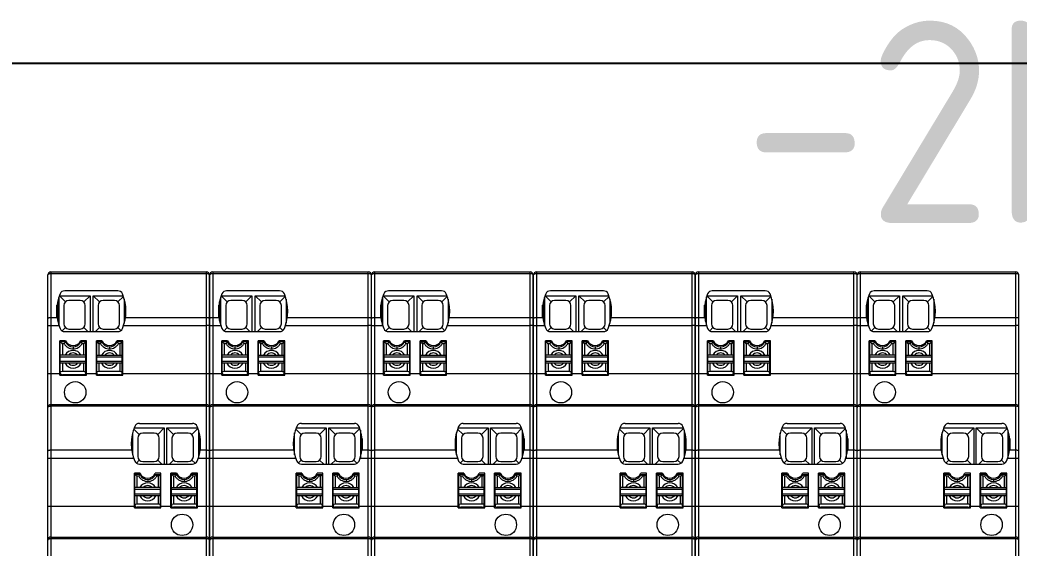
# Model space of a CAD drawing. Header units: millimetres. Extents: x 42356 to 50646, y 31507 to 39566.
# Drawn here: x 47535.3 to 47634, y 38019.6 to 38071.8 of the extents above; entities that cross this region are included whole.
import ezdxf
from ezdxf.enums import TextEntityAlignment as Align

# ---------------------------------------------------------------- set-up
doc = ezdxf.new("R2010")
doc.units = ezdxf.units.MM
doc.set_wipeout_variables(frame=1)
doc.layers.add('000-PI-Oprema', color=30, linetype='Continuous', lineweight=5)
doc.layers.add('SI-ORMAR-Oprema', color=30, linetype='Continuous', lineweight=5)
doc.layers.add('000-PI_TEXT', color=7, linetype='Continuous')
doc.layers.add('002-PI-Kabelska kanalica', color=150, linetype='Continuous')
doc.styles.add('PI0', font='isocpeur.ttf', dxfattribs={"width": 0.9})

# ---------------------------------------------------------------- blocks, each defined once
blk = doc.blocks.new('*U321')
at = {"layer": '002-PI-Kabelska kanalica'}
blk.add_line((20, -100), (20, 439), dxfattribs=at)
blk = doc.blocks.new('RGZE05P + RXG12BD')
blk.add_wipeout([(52339.203, 38238.316), (52339.506, 38238.619), (52354.876, 38238.619), (52355.179, 38238.316), (52355.179, 38140.197), (52354.927, 38139.945), (52339.455, 38139.945), (52339.203, 38140.197)]).dxf.layer = '000-PI-Oprema'
at = {"layer": '000-PI-Oprema'}
for p, q in [((52339.203, 38140.197), (52339.203, 38238.316)), ((52339.506, 38238.619), (52339.506, 38197.295)), ((52339.506, 38238.619), (52354.876, 38238.619)), ((52354.876, 38238.444), (52339.506, 38238.444)), ((52354.876, 38197.295), (52354.876, 38238.619)), ((52355.179, 38140.197), (52355.179, 38238.316)), ((52340.317, 38233.327), (52340.317, 38236.168)), ((52340.343, 38236.244), (52340.938, 38235.649)), ((52340.352, 38236.27), (52343.381, 38236.27)), ((52346.118, 38236.754), (52340.876, 38236.754)), ((52342.76, 38235.649), (52343.381, 38236.27)), ((52343.381, 38236.27), (52343.381, 38232.722)), ((52343.694, 38232.722), (52343.694, 38236.27)), ((52343.694, 38236.27), (52344.315, 38235.649)), ((52343.694, 38236.27), (52346.642, 38236.27)), ((52346.136, 38235.649), (52346.671, 38236.184)), ((52340.11, 38234.142), (52340.11, 38235.335)), ((52340.186, 38235.708), (52340.186, 38233.74)), ((52340.791, 38235.293), (52340.791, 38233.478)), ((52342.403, 38235.797), (52341.295, 38235.797)), ((52342.907, 38233.478), (52342.907, 38235.293)), ((52344.167, 38235.293), (52344.167, 38233.478)), ((52345.78, 38235.797), (52344.671, 38235.797)), ((52346.284, 38233.478), (52346.284, 38235.293)), ((52346.758, 38235.932), (52346.758, 38233.541)), ((52339.506, 38234.127), (52340.112, 38234.127)), ((52339.506, 38233.327), (52340.301, 38233.327)), ((52346.693, 38233.327), (52354.876, 38233.327)), ((52346.881, 38234.127), (52354.876, 38234.127)), ((52340.62, 38232.803), (52340.938, 38233.122)), ((52340.876, 38232.722), (52346.118, 38232.722)), ((52341.295, 38232.974), (52342.403, 38232.974)), ((52342.76, 38233.122), (52343.159, 38232.722)), ((52343.915, 38232.722), (52344.315, 38233.122)), ((52344.671, 38232.974), (52345.78, 38232.974)), ((52346.136, 38233.122), (52346.423, 38232.836)), ((52340.438, 38231.663), (52340.388, 38231.663)), ((52340.393, 38228.409), (52340.393, 38231.815)), ((52340.947, 38231.815), (52340.393, 38231.815)), ((52340.438, 38228.661), (52340.438, 38231.715)), ((52341.003, 38231.715), (52340.438, 38231.715)), ((52340.64, 38231.522), (52340.64, 38230.404)), ((52340.818, 38231.522), (52340.64, 38231.522)), ((52342.968, 38231.715), (52342.413, 38231.715)), ((52343.023, 38231.815), (52342.469, 38231.815)), ((52342.766, 38231.522), (52342.587, 38231.522)), ((52342.766, 38230.404), (52342.766, 38231.522)), ((52342.968, 38228.661), (52342.968, 38231.715)), ((52343.018, 38231.663), (52342.968, 38231.663)), ((52343.023, 38228.409), (52343.023, 38231.815)), ((52344.036, 38231.663), (52343.996, 38231.663)), ((52344.001, 38228.409), (52344.001, 38231.815)), ((52344.555, 38231.815), (52344.001, 38231.815)), ((52344.036, 38228.661), (52344.036, 38231.715)), ((52344.036, 38231.715), (52344.54, 38231.715)), ((52344.238, 38231.522), (52344.238, 38230.404)), ((52344.417, 38231.522), (52344.238, 38231.522)), ((52344.612, 38231.715), (52344.555, 38231.715)), ((52346.566, 38231.715), (52346.011, 38231.715)), ((52346.621, 38231.815), (52346.067, 38231.815)), ((52346.364, 38231.522), (52346.186, 38231.522)), ((52346.364, 38230.404), (52346.364, 38231.522)), ((52346.566, 38228.661), (52346.566, 38231.715)), ((52346.616, 38231.663), (52346.566, 38231.663)), ((52346.621, 38228.409), (52346.621, 38231.815)), ((52342.968, 38230.404), (52340.438, 38230.404)), ((52341.703, 38231.211), (52341.703, 38231.018)), ((52344.036, 38230.404), (52346.566, 38230.404)), ((52345.301, 38231.211), (52345.301, 38231.018)), ((52340.388, 38229.356), (52340.438, 38229.356)), ((52342.968, 38230.203), (52340.438, 38230.203)), ((52340.438, 38229.8), (52342.968, 38229.8)), ((52342.968, 38229.598), (52340.438, 38229.598)), ((52340.64, 38229.598), (52340.64, 38228.761)), ((52342.766, 38228.761), (52342.766, 38229.598)), ((52342.968, 38229.356), (52343.018, 38229.356)), ((52343.996, 38229.356), (52344.036, 38229.356)), ((52346.566, 38230.203), (52344.036, 38230.203)), ((52344.036, 38229.8), (52346.566, 38229.8)), ((52346.566, 38229.598), (52344.036, 38229.598)), ((52344.238, 38229.598), (52344.238, 38228.761)), ((52346.364, 38228.761), (52346.364, 38229.598)), ((52346.566, 38229.356), (52346.616, 38229.356)), ((52340.393, 38228.54), (52339.203, 38228.54)), ((52340.393, 38228.409), (52343.023, 38228.409)), ((52342.766, 38228.761), (52340.64, 38228.761)), ((52342.766, 38228.459), (52340.64, 38228.459)), ((52344.001, 38228.54), (52343.023, 38228.54)), ((52344.001, 38228.409), (52346.621, 38228.409)), ((52346.364, 38228.761), (52344.238, 38228.761)), ((52346.364, 38228.459), (52344.238, 38228.459)), ((52355.179, 38228.54), (52346.621, 38228.54)), ((52339.506, 38225.516), (52354.876, 38225.516)), ((52354.876, 38225.341), (52339.506, 38225.341)), ((52348.264, 38223.651), (52353.5, 38223.651)), ((52347.594, 38220.551), (52347.594, 38222.706)), ((52347.71, 38223.081), (52348.246, 38222.546)), ((52347.75, 38223.198), (52350.719, 38223.198)), ((52349.711, 38222.694), (52348.602, 38222.694)), ((52350.067, 38222.546), (52350.719, 38223.198)), ((52350.719, 38223.198), (52350.719, 38219.62)), ((52350.971, 38219.62), (52350.971, 38223.198)), ((52351.622, 38222.546), (52350.971, 38223.198)), ((52350.971, 38223.198), (52354.015, 38223.198)), ((52353.087, 38222.694), (52351.978, 38222.694)), ((52353.444, 38222.546), (52354.035, 38223.138)), ((52354.095, 38222.962), (52354.095, 38220.287)), ((52354.196, 38220.659), (52354.196, 38222.58)), ((52348.098, 38222.19), (52348.098, 38220.376)), ((52350.215, 38220.376), (52350.215, 38222.19)), ((52351.475, 38222.19), (52351.475, 38220.376)), ((52353.591, 38220.376), (52353.591, 38222.19)), ((52354.271, 38222.167), (52354.271, 38221.077)), ((52339.506, 38221.024), (52347.5, 38221.024)), ((52354.264, 38221.024), (52354.876, 38221.024)), ((52339.506, 38220.225), (52347.688, 38220.225)), ((52347.959, 38219.733), (52348.246, 38220.019)), ((52348.264, 38219.62), (52353.5, 38219.62)), ((52348.602, 38219.872), (52349.711, 38219.872)), ((52350.067, 38220.019), (52350.467, 38219.62)), ((52351.223, 38219.62), (52351.622, 38220.019)), ((52351.978, 38219.872), (52353.087, 38219.872)), ((52353.76, 38219.703), (52353.444, 38220.019)), ((52354.076, 38220.225), (52354.876, 38220.225)), ((52347.76, 38215.306), (52347.76, 38218.713)), ((52348.315, 38218.713), (52347.76, 38218.713)), ((52347.816, 38218.56), (52347.76, 38218.56)), ((52347.816, 38215.558), (52347.816, 38218.612)), ((52348.37, 38218.612), (52347.816, 38218.612)), ((52348.017, 38218.42), (52348.017, 38217.302)), ((52348.196, 38218.42), (52348.017, 38218.42)), ((52349.827, 38218.612), (52349.771, 38218.612)), ((52350.381, 38218.713), (52349.827, 38218.713)), ((52349.842, 38218.612), (52350.346, 38218.612)), ((52350.144, 38218.42), (52349.965, 38218.42)), ((52350.144, 38217.302), (52350.144, 38218.42)), ((52350.346, 38215.558), (52350.346, 38218.612)), ((52350.386, 38218.56), (52350.346, 38218.56)), ((52350.381, 38215.306), (52350.381, 38218.713)), ((52351.359, 38215.306), (52351.359, 38218.713)), ((52351.913, 38218.713), (52351.359, 38218.713)), ((52351.414, 38218.56), (52351.364, 38218.56)), ((52351.414, 38215.558), (52351.414, 38218.612)), ((52351.97, 38218.612), (52351.414, 38218.612)), ((52351.616, 38218.42), (52351.616, 38217.302)), ((52351.795, 38218.42), (52351.616, 38218.42)), ((52353.944, 38218.612), (52353.378, 38218.612)), ((52353.989, 38218.713), (52353.435, 38218.713)), ((52353.742, 38218.42), (52353.563, 38218.42)), ((52353.742, 38217.302), (52353.742, 38218.42)), ((52353.944, 38215.558), (52353.944, 38218.612)), ((52353.994, 38218.56), (52353.944, 38218.56)), ((52353.989, 38215.306), (52353.989, 38218.713)), ((52349.081, 38218.108), (52349.081, 38217.916)), ((52352.679, 38218.108), (52352.679, 38217.916)), ((52350.346, 38217.302), (52347.816, 38217.302)), ((52350.346, 38217.1), (52347.816, 38217.1)), ((52347.816, 38216.697), (52350.346, 38216.697)), ((52350.346, 38216.495), (52347.816, 38216.495)), ((52348.017, 38216.495), (52348.017, 38215.659)), ((52350.144, 38215.659), (52350.144, 38216.495)), ((52351.414, 38217.302), (52353.944, 38217.302)), ((52353.944, 38217.1), (52351.414, 38217.1)), ((52351.414, 38216.697), (52353.944, 38216.697)), ((52353.944, 38216.495), (52351.414, 38216.495)), ((52351.616, 38216.495), (52351.616, 38215.659)), ((52353.742, 38215.659), (52353.742, 38216.495)), ((52347.76, 38215.437), (52339.203, 38215.437)), ((52347.765, 38216.253), (52347.816, 38216.253)), ((52350.144, 38215.659), (52348.017, 38215.659)), ((52350.346, 38216.253), (52350.386, 38216.253)), ((52351.359, 38215.437), (52350.381, 38215.437)), ((52351.364, 38216.253), (52351.414, 38216.253)), ((52353.742, 38215.659), (52351.616, 38215.659)), ((52353.944, 38216.253), (52353.994, 38216.253)), ((52355.179, 38215.437), (52353.989, 38215.437)), ((52347.76, 38215.306), (52350.381, 38215.306)), ((52350.144, 38215.356), (52348.017, 38215.356)), ((52351.359, 38215.306), (52353.989, 38215.306)), ((52353.742, 38215.356), (52351.616, 38215.356)), ((52339.506, 38212.413), (52354.876, 38212.413)), ((52354.876, 38212.239), (52339.506, 38212.239))]:
    blk.add_line(p, q, dxfattribs=at)
for centre in [(52341.91, 38226.725), (52352.472, 38213.623)]:
    blk.add_circle(centre, 1.058, dxfattribs=at)
for centre, radius, start, end in [((52339.506, 38238.316), 0.302, 90, 180), ((52354.876, 38238.316), 0.302, 0, 90), ((52344.505, 38234.738), 4.435, 157.38014, 202.61986), ((52340.876, 38236.25), 0.504, 90, 157.38014), ((52346.118, 38236.25), 0.504, 22.61986, 90), ((52342.489, 38234.738), 4.435, 337.38014, 22.61986), ((52341.295, 38235.293), 0.504, 90, 180), ((52342.403, 38235.293), 0.504, 0, 90), ((52344.671, 38235.293), 0.504, 90, 180), ((52345.78, 38235.293), 0.504, 0, 90), ((52341.295, 38233.478), 0.504, 180, 270), ((52342.403, 38233.478), 0.504, 270, 0), ((52344.671, 38233.478), 0.504, 180, 270), ((52345.78, 38233.478), 0.504, 270, 0), ((52340.876, 38233.226), 0.504, 202.6198, 270), ((52346.118, 38233.226), 0.504, 270, 337.3802), ((52341.703, 38232.037), 0.827, 202.95824, 337.04128), ((52341.708, 38232.172), 0.84, 205.10673, 334.89327), ((52345.301, 38232.037), 0.827, 202.95824, 337.04128), ((52345.311, 38232.172), 0.836, 205.25794, 334.74206), ((52341.703, 38230.001), 0.605, 41.81031, 138.18969), ((52345.301, 38230.001), 0.605, 41.81031, 138.18969), ((52341.703, 38229.982), 0.885, 205.69919, 334.30081), ((52341.703, 38230.001), 0.605, 221.81031, 318.18969), ((52345.301, 38229.982), 0.885, 205.69919, 334.30081), ((52345.301, 38230.001), 0.605, 221.81031, 318.18969), ((52340.64, 38228.661), 0.202, 180, 270), ((52342.766, 38228.661), 0.202, 270, 0), ((52344.238, 38228.661), 0.202, 180, 270), ((52346.364, 38228.661), 0.202, 270, 0), ((52339.506, 38225.214), 0.302, 90, 180), ((52354.876, 38225.214), 0.302, 0, 90), ((52351.893, 38221.636), 4.435, 157.38014, 202.61986), ((52348.264, 38223.147), 0.504, 90, 157.38014), ((52353.5, 38223.147), 0.504, 22.61986, 90), ((52349.872, 38221.636), 4.435, 337.38014, 22.61986), ((52348.602, 38222.19), 0.504, 90, 180), ((52349.711, 38222.19), 0.504, 0, 90), ((52351.978, 38222.19), 0.504, 90, 180), ((52353.087, 38222.19), 0.504, 0, 90), ((52348.602, 38220.376), 0.504, 180, 270), ((52349.711, 38220.376), 0.504, 270, 0), ((52351.978, 38220.376), 0.504, 180, 270), ((52353.087, 38220.376), 0.504, 270, 0), ((52348.264, 38220.124), 0.504, 202.6198, 270), ((52353.5, 38220.124), 0.504, 270, 337.3802), ((52349.071, 38219.061), 0.832, 204.76151, 335.23849), ((52349.081, 38218.934), 0.827, 202.95824, 337.04128), ((52352.674, 38219.078), 0.844, 205.64571, 334.35429), ((52352.679, 38218.934), 0.827, 202.95824, 337.04128), ((52349.081, 38216.898), 0.605, 41.81031, 138.18969), ((52352.679, 38216.898), 0.605, 41.81031, 138.18969), ((52349.081, 38216.879), 0.885, 205.69919, 334.30081), ((52349.081, 38216.898), 0.605, 221.81031, 318.18969), ((52352.679, 38216.879), 0.885, 205.69919, 334.30081), ((52352.679, 38216.898), 0.605, 221.81031, 318.18969), ((52348.017, 38215.558), 0.202, 180, 270), ((52350.144, 38215.558), 0.202, 270, 0), ((52351.616, 38215.558), 0.202, 180, 270), ((52353.742, 38215.558), 0.202, 270, 0), ((52339.506, 38212.111), 0.302, 90, 180), ((52354.876, 38212.111), 0.302, 0, 90)]:
    blk.add_arc(centre, radius, start, end, dxfattribs=at)
for centre, major_axis, ratio, start_param, end_param in [((52341.703, 38229.982), (0, 0.885), 0.999765, -1.073504, 1.073504), ((52345.301, 38229.982), (0, 0.885), 0.999765, 5.209681, 7.356689), ((52340.64, 38228.701), (-0.202, 0), 0.300323, -1.570796, 0), ((52342.766, 38228.701), (-0.202, 0), 0.300323, -3.141593, -1.570796), ((52344.238, 38228.701), (-0.202, 0), 0.300323, -1.570796, 0), ((52346.364, 38228.701), (-0.202, 0), 0.300323, -3.141593, -1.570796), ((52349.081, 38216.879), (0, 0.885), 0.999765, 5.209681, 7.356689), ((52352.679, 38216.879), (0, 0.885), 0.999765, 5.209681, 7.356689), ((52348.017, 38215.598), (-0.202, 0), 0.300323, -1.570796, 0), ((52350.144, 38215.598), (-0.202, 0), 0.300323, -3.141593, -1.570796), ((52351.616, 38215.598), (-0.202, 0), 0.300323, -1.570796, 0), ((52353.742, 38215.598), (-0.202, 0), 0.300323, -3.141593, -1.570796)]:
    blk.add_ellipse(centre, major_axis=major_axis, ratio=ratio, start_param=start_param, end_param=end_param, dxfattribs=at)
for points, knots in [([(52339.506, 38238.444), (52339.467, 38238.444), (52339.41, 38238.44), (52339.339, 38238.424), (52339.269, 38238.401), (52339.203, 38238.359), (52339.203, 38238.316)], [0, 0, 0, 0, 0.336841, 0.492368, 0.632983, 1, 1, 1, 1]), ([(52355.179, 38238.316), (52355.179, 38238.359), (52355.113, 38238.401), (52355.043, 38238.424), (52354.971, 38238.44), (52354.915, 38238.444), (52354.876, 38238.444)], [0, 0, 0, 0, 0.367017, 0.507632, 0.663159, 1, 1, 1, 1]), ([(52339.203, 38233.999), (52339.203, 38234.041), (52339.269, 38234.083), (52339.339, 38234.106), (52339.41, 38234.122), (52339.467, 38234.127), (52339.506, 38234.127)], [0, 0, 0, 0, 0.367017, 0.507632, 0.663159, 1, 1, 1, 1]), ([(52339.203, 38233.28), (52339.203, 38233.283), (52339.211, 38233.292), (52339.241, 38233.304), (52339.302, 38233.317), (52339.395, 38233.325), (52339.467, 38233.327), (52339.506, 38233.327)], [0, 0, 0, 0, 0.035214, 0.09737, 0.313153, 0.629146, 1, 1, 1, 1]), ([(52354.876, 38234.127), (52354.915, 38234.127), (52354.971, 38234.122), (52355.043, 38234.106), (52355.113, 38234.083), (52355.179, 38234.041), (52355.179, 38233.999)], [0, 0, 0, 0, 0.336841, 0.492368, 0.632983, 1, 1, 1, 1]), ([(52355.179, 38233.28), (52355.179, 38233.283), (52355.171, 38233.292), (52355.141, 38233.304), (52355.08, 38233.317), (52354.986, 38233.325), (52354.915, 38233.327), (52354.876, 38233.327)], [0, 0, 0, 0, 0.035214, 0.09737, 0.313153, 0.629146, 1, 1, 1, 1]), ([(52340.438, 38231.715), (52340.438, 38231.715), (52340.441, 38231.713), (52340.444, 38231.711), (52340.449, 38231.706), (52340.456, 38231.7), (52340.465, 38231.692), (52340.478, 38231.68), (52340.489, 38231.67), (52340.496, 38231.663)], [0, 0, 0, 0, 0.022058, 0.081617, 0.174751, 0.29679, 0.443469, 0.611592, 1, 1, 1, 1]), ([(52340.496, 38231.663), (52340.519, 38231.641), (52340.567, 38231.594), (52340.615, 38231.547), (52340.64, 38231.522)], [0, 0, 0, 0, 0.474603, 1, 1, 1, 1]), ([(52340.904, 38231.663), (52340.898, 38231.653), (52340.868, 38231.607), (52340.839, 38231.56), (52340.818, 38231.522)], [0, 0, 0, 0, 0.218566, 1, 1, 1, 1]), ([(52340.818, 38231.522), (52340.864, 38231.447), (52340.974, 38231.305), (52341.188, 38231.143), (52341.437, 38231.042), (52341.614, 38231.019), (52341.703, 38231.018)], [0, 0, 0, 0, 0.249818, 0.499889, 0.75002, 1, 1, 1, 1]), ([(52340.942, 38231.715), (52340.942, 38231.715), (52340.94, 38231.713), (52340.938, 38231.711), (52340.935, 38231.706), (52340.93, 38231.701), (52340.925, 38231.693), (52340.916, 38231.68), (52340.909, 38231.67), (52340.904, 38231.663)], [0, 0, 0, 0, 0.01998, 0.073844, 0.160229, 0.2771, 0.42223, 0.592945, 1, 1, 1, 1]), ([(52341.703, 38231.018), (52341.791, 38231.019), (52341.969, 38231.042), (52342.218, 38231.143), (52342.432, 38231.305), (52342.542, 38231.447), (52342.587, 38231.522)], [0, 0, 0, 0, 0.24998, 0.500111, 0.750182, 1, 1, 1, 1]), ([(52342.464, 38231.715), (52342.464, 38231.715), (52342.465, 38231.713), (52342.467, 38231.711), (52342.471, 38231.706), (52342.476, 38231.701), (52342.481, 38231.693), (52342.49, 38231.68), (52342.497, 38231.67), (52342.502, 38231.663)], [0, 0, 0, 0, 0.02019, 0.074433, 0.161187, 0.278259, 0.423319, 0.593759, 1, 1, 1, 1]), ([(52342.502, 38231.663), (52342.516, 38231.641), (52342.545, 38231.595), (52342.573, 38231.548), (52342.587, 38231.522)], [0, 0, 0, 0, 0.464271, 1, 1, 1, 1]), ([(52342.766, 38231.522), (52342.777, 38231.533), (52342.799, 38231.555), (52342.832, 38231.588), (52342.864, 38231.619), (52342.894, 38231.648), (52342.917, 38231.67), (52342.934, 38231.685), (52342.945, 38231.695), (52342.953, 38231.703), (52342.961, 38231.71), (52342.964, 38231.712), (52342.967, 38231.716), (52342.968, 38231.715)], [0, 0, 0, 0, 0.168881, 0.335058, 0.495598, 0.64609, 0.78101, 0.840331, 0.89254, 0.936336, 0.970136, 0.991959, 1, 1, 1, 1]), ([(52344.095, 38231.663), (52344.087, 38231.67), (52344.077, 38231.68), (52344.063, 38231.692), (52344.055, 38231.7), (52344.048, 38231.706), (52344.042, 38231.711), (52344.039, 38231.713), (52344.037, 38231.715), (52344.036, 38231.715)], [0, 0, 0, 0, 0.389415, 0.55776, 0.704298, 0.825798, 0.918288, 0.977534, 1, 1, 1, 1]), ([(52344.238, 38231.522), (52344.225, 38231.535), (52344.178, 38231.582), (52344.13, 38231.629), (52344.095, 38231.663)], [0, 0, 0, 0, 0.265372, 1, 1, 1, 1]), ([(52344.503, 38231.664), (52344.489, 38231.643), (52344.46, 38231.596), (52344.431, 38231.548), (52344.417, 38231.522)], [0, 0, 0, 0, 0.463419, 1, 1, 1, 1]), ([(52344.417, 38231.522), (52344.462, 38231.447), (52344.572, 38231.305), (52344.786, 38231.143), (52345.035, 38231.042), (52345.213, 38231.019), (52345.301, 38231.018)], [0, 0, 0, 0, 0.249818, 0.499889, 0.75002, 1, 1, 1, 1]), ([(52344.54, 38231.715), (52344.54, 38231.715), (52344.538, 38231.713), (52344.537, 38231.711), (52344.533, 38231.707), (52344.529, 38231.701), (52344.524, 38231.693), (52344.515, 38231.681), (52344.508, 38231.671), (52344.503, 38231.664)], [0, 0, 0, 0, 0.019385, 0.072121, 0.157385, 0.273618, 0.418867, 0.590318, 1, 1, 1, 1]), ([(52345.301, 38231.018), (52345.39, 38231.019), (52345.567, 38231.042), (52345.816, 38231.143), (52346.03, 38231.305), (52346.14, 38231.447), (52346.186, 38231.522)], [0, 0, 0, 0, 0.24998, 0.500111, 0.750182, 1, 1, 1, 1]), ([(52346.099, 38231.664), (52346.094, 38231.671), (52346.088, 38231.681), (52346.079, 38231.694), (52346.074, 38231.701), (52346.069, 38231.707), (52346.066, 38231.711), (52346.064, 38231.713), (52346.063, 38231.715), (52346.062, 38231.715)], [0, 0, 0, 0, 0.40845, 0.579416, 0.724512, 0.841048, 0.92689, 0.980238, 1, 1, 1, 1]), ([(52346.186, 38231.522), (52346.171, 38231.548), (52346.143, 38231.596), (52346.113, 38231.643), (52346.099, 38231.664)], [0, 0, 0, 0, 0.536597, 1, 1, 1, 1]), ([(52346.566, 38231.715), (52346.565, 38231.715), (52346.562, 38231.712), (52346.558, 38231.71), (52346.551, 38231.703), (52346.542, 38231.696), (52346.532, 38231.686), (52346.515, 38231.67), (52346.492, 38231.648), (52346.462, 38231.619), (52346.419, 38231.577), (52346.387, 38231.544), (52346.364, 38231.522)], [0, 0, 0, 0, 0.008133, 0.029763, 0.063264, 0.106849, 0.159015, 0.218403, 0.353511, 0.504126, 0.66475, 1, 1, 1, 1]), ([(52339.506, 38225.341), (52339.467, 38225.341), (52339.41, 38225.337), (52339.339, 38225.321), (52339.269, 38225.298), (52339.203, 38225.256), (52339.203, 38225.214)], [0, 0, 0, 0, 0.336841, 0.492368, 0.632983, 1, 1, 1, 1]), ([(52355.179, 38225.214), (52355.179, 38225.256), (52355.113, 38225.298), (52355.043, 38225.321), (52354.971, 38225.337), (52354.915, 38225.341), (52354.876, 38225.341)], [0, 0, 0, 0, 0.367017, 0.507632, 0.663159, 1, 1, 1, 1]), ([(52339.203, 38220.896), (52339.203, 38220.938), (52339.269, 38220.98), (52339.339, 38221.003), (52339.41, 38221.02), (52339.467, 38221.024), (52339.506, 38221.024)], [0, 0, 0, 0, 0.367017, 0.507632, 0.663159, 1, 1, 1, 1]), ([(52354.876, 38221.024), (52354.915, 38221.024), (52354.971, 38221.02), (52355.043, 38221.003), (52355.113, 38220.98), (52355.179, 38220.938), (52355.179, 38220.896)], [0, 0, 0, 0, 0.336841, 0.492368, 0.632983, 1, 1, 1, 1]), ([(52339.203, 38220.177), (52339.203, 38220.18), (52339.211, 38220.189), (52339.241, 38220.201), (52339.302, 38220.214), (52339.395, 38220.223), (52339.467, 38220.225), (52339.506, 38220.225)], [0, 0, 0, 0, 0.035214, 0.09737, 0.313153, 0.629146, 1, 1, 1, 1]), ([(52354.876, 38220.225), (52354.915, 38220.225), (52354.986, 38220.223), (52355.08, 38220.214), (52355.141, 38220.201), (52355.171, 38220.189), (52355.179, 38220.18), (52355.179, 38220.177)], [0, 0, 0, 0, 0.370854, 0.686847, 0.90263, 0.964786, 1, 1, 1, 1]), ([(52347.816, 38218.612), (52347.816, 38218.613), (52347.819, 38218.61), (52347.823, 38218.607), (52347.83, 38218.6), (52347.839, 38218.592), (52347.85, 38218.582), (52347.867, 38218.567), (52347.89, 38218.545), (52347.92, 38218.516), (52347.951, 38218.485), (52347.984, 38218.453), (52348.006, 38218.431), (52348.017, 38218.42)], [0, 0, 0, 0, 0.008038, 0.029854, 0.063638, 0.107415, 0.159618, 0.218939, 0.35386, 0.504371, 0.664929, 0.831114, 1, 1, 1, 1]), ([(52348.282, 38218.56), (52348.276, 38218.55), (52348.246, 38218.504), (52348.217, 38218.457), (52348.196, 38218.42)], [0, 0, 0, 0, 0.218566, 1, 1, 1, 1]), ([(52348.196, 38218.42), (52348.242, 38218.344), (52348.352, 38218.203), (52348.566, 38218.04), (52348.815, 38217.939), (52348.992, 38217.916), (52349.081, 38217.916)], [0, 0, 0, 0, 0.249818, 0.499889, 0.75002, 1, 1, 1, 1]), ([(52348.32, 38218.612), (52348.32, 38218.612), (52348.318, 38218.61), (52348.316, 38218.608), (52348.313, 38218.604), (52348.308, 38218.598), (52348.303, 38218.59), (52348.294, 38218.578), (52348.287, 38218.567), (52348.282, 38218.56)], [0, 0, 0, 0, 0.01998, 0.073844, 0.160229, 0.2771, 0.42223, 0.592945, 1, 1, 1, 1]), ([(52349.081, 38217.916), (52349.169, 38217.916), (52349.347, 38217.939), (52349.596, 38218.04), (52349.809, 38218.203), (52349.919, 38218.344), (52349.965, 38218.42)], [0, 0, 0, 0, 0.24998, 0.500111, 0.750182, 1, 1, 1, 1]), ([(52349.841, 38218.612), (52349.842, 38218.612), (52349.843, 38218.61), (52349.845, 38218.608), (52349.849, 38218.604), (52349.853, 38218.598), (52349.859, 38218.59), (52349.868, 38218.577), (52349.875, 38218.567), (52349.879, 38218.56)], [0, 0, 0, 0, 0.02019, 0.074433, 0.161187, 0.278259, 0.423319, 0.593759, 1, 1, 1, 1]), ([(52349.879, 38218.56), (52349.893, 38218.539), (52349.923, 38218.492), (52349.951, 38218.445), (52349.965, 38218.42)], [0, 0, 0, 0, 0.464271, 1, 1, 1, 1]), ([(52350.144, 38218.42), (52350.169, 38218.444), (52350.217, 38218.491), (52350.264, 38218.538), (52350.287, 38218.56)], [0, 0, 0, 0, 0.525178, 1, 1, 1, 1]), ([(52350.287, 38218.56), (52350.294, 38218.567), (52350.305, 38218.577), (52350.319, 38218.589), (52350.327, 38218.597), (52350.334, 38218.603), (52350.34, 38218.608), (52350.343, 38218.61), (52350.345, 38218.613), (52350.346, 38218.612)], [0, 0, 0, 0, 0.38812, 0.556208, 0.702927, 0.825059, 0.918286, 0.977918, 1, 1, 1, 1]), ([(52351.616, 38218.42), (52351.594, 38218.442), (52351.561, 38218.474), (52351.518, 38218.516), (52351.488, 38218.545), (52351.465, 38218.567), (52351.448, 38218.583), (52351.438, 38218.593), (52351.429, 38218.601), (52351.422, 38218.607), (52351.418, 38218.609), (52351.415, 38218.612), (52351.414, 38218.612)], [0, 0, 0, 0, 0.335241, 0.49585, 0.646448, 0.781557, 0.840942, 0.893108, 0.936708, 0.970225, 0.991865, 1, 1, 1, 1]), ([(52351.881, 38218.561), (52351.867, 38218.54), (52351.838, 38218.493), (52351.809, 38218.446), (52351.795, 38218.42)], [0, 0, 0, 0, 0.463419, 1, 1, 1, 1]), ([(52351.795, 38218.42), (52351.84, 38218.344), (52351.95, 38218.203), (52352.164, 38218.04), (52352.413, 38217.939), (52352.591, 38217.916), (52352.679, 38217.916)], [0, 0, 0, 0, 0.249818, 0.499889, 0.75002, 1, 1, 1, 1]), ([(52351.918, 38218.612), (52351.918, 38218.612), (52351.916, 38218.61), (52351.914, 38218.608), (52351.911, 38218.604), (52351.907, 38218.598), (52351.901, 38218.591), (52351.893, 38218.578), (52351.886, 38218.568), (52351.881, 38218.561)], [0, 0, 0, 0, 0.019385, 0.072121, 0.157385, 0.273618, 0.418867, 0.590318, 1, 1, 1, 1]), ([(52352.679, 38217.916), (52352.767, 38217.916), (52352.945, 38217.939), (52353.194, 38218.04), (52353.408, 38218.203), (52353.518, 38218.344), (52353.563, 38218.42)], [0, 0, 0, 0, 0.24998, 0.500111, 0.750182, 1, 1, 1, 1]), ([(52353.477, 38218.561), (52353.472, 38218.568), (52353.465, 38218.578), (52353.457, 38218.591), (52353.451, 38218.598), (52353.447, 38218.604), (52353.444, 38218.608), (52353.442, 38218.61), (52353.44, 38218.612), (52353.44, 38218.612)], [0, 0, 0, 0, 0.40845, 0.579416, 0.724512, 0.841048, 0.92689, 0.980238, 1, 1, 1, 1]), ([(52353.563, 38218.42), (52353.549, 38218.446), (52353.52, 38218.493), (52353.491, 38218.54), (52353.477, 38218.561)], [0, 0, 0, 0, 0.536597, 1, 1, 1, 1]), ([(52353.886, 38218.56), (52353.875, 38218.55), (52353.827, 38218.504), (52353.779, 38218.456), (52353.742, 38218.42)], [0, 0, 0, 0, 0.226391, 1, 1, 1, 1]), ([(52353.944, 38218.612), (52353.943, 38218.612), (52353.941, 38218.61), (52353.938, 38218.608), (52353.932, 38218.603), (52353.925, 38218.598), (52353.917, 38218.59), (52353.904, 38218.577), (52353.893, 38218.567), (52353.886, 38218.56)], [0, 0, 0, 0, 0.022449, 0.081612, 0.173993, 0.295393, 0.441894, 0.610278, 1, 1, 1, 1]), ([(52339.506, 38212.239), (52339.467, 38212.239), (52339.41, 38212.234), (52339.339, 38212.218), (52339.269, 38212.195), (52339.203, 38212.153), (52339.203, 38212.111)], [0, 0, 0, 0, 0.336841, 0.492368, 0.632983, 1, 1, 1, 1]), ([(52355.179, 38212.111), (52355.179, 38212.153), (52355.113, 38212.195), (52355.043, 38212.218), (52354.971, 38212.234), (52354.915, 38212.239), (52354.876, 38212.239)], [0, 0, 0, 0, 0.367017, 0.507632, 0.663159, 1, 1, 1, 1])]:
    blk.add_open_spline(points, degree=3, knots=knots, dxfattribs=at)
blk = doc.blocks.new('*U303')
at = {"layer": 'SI-ORMAR-Oprema'}
blk.add_blockref('RGZE05P + RXG12BD', (-52347.191, -38187.619), dxfattribs=at)
blk = doc.blocks.new('*U304')
at = {"layer": '000-PI-Oprema', "color": 0, "linetype": 'ByBlock', "lineweight": -2, "transparency": 16777216}
blk.add_blockref('*U303', (0, 0), dxfattribs=at)
blk.add_blockref('*U303', (16, 0), dxfattribs=at)
blk.add_blockref('*U303', (32, 0), dxfattribs=at)
blk.add_blockref('*U303', (48, 0), dxfattribs=at)
blk.add_blockref('*U303', (64, 0), dxfattribs=at)
blk.add_blockref('*U303', (80, 0), dxfattribs=at)

msp = doc.modelspace()

# ---------------------------------------------------------------- block references
at = {"rotation": 270}
msp.add_blockref('*U321', (47633.026, 38087.519), dxfattribs=at)
at = {"layer": '000-PI-Oprema'}
msp.add_blockref('*U304', (47546.014, 37995.881), dxfattribs=at)

# ---------------------------------------------------------------- texts
at = {"layer": '000-PI_TEXT', "style": 'PI0', "width": 0.9}
msp.add_text('-2K01...2K20', height=20, dxfattribs=at).set_placement((47671.037, 38061.748), align=Align.MIDDLE)

doc.saveas('drawing.dxf')
